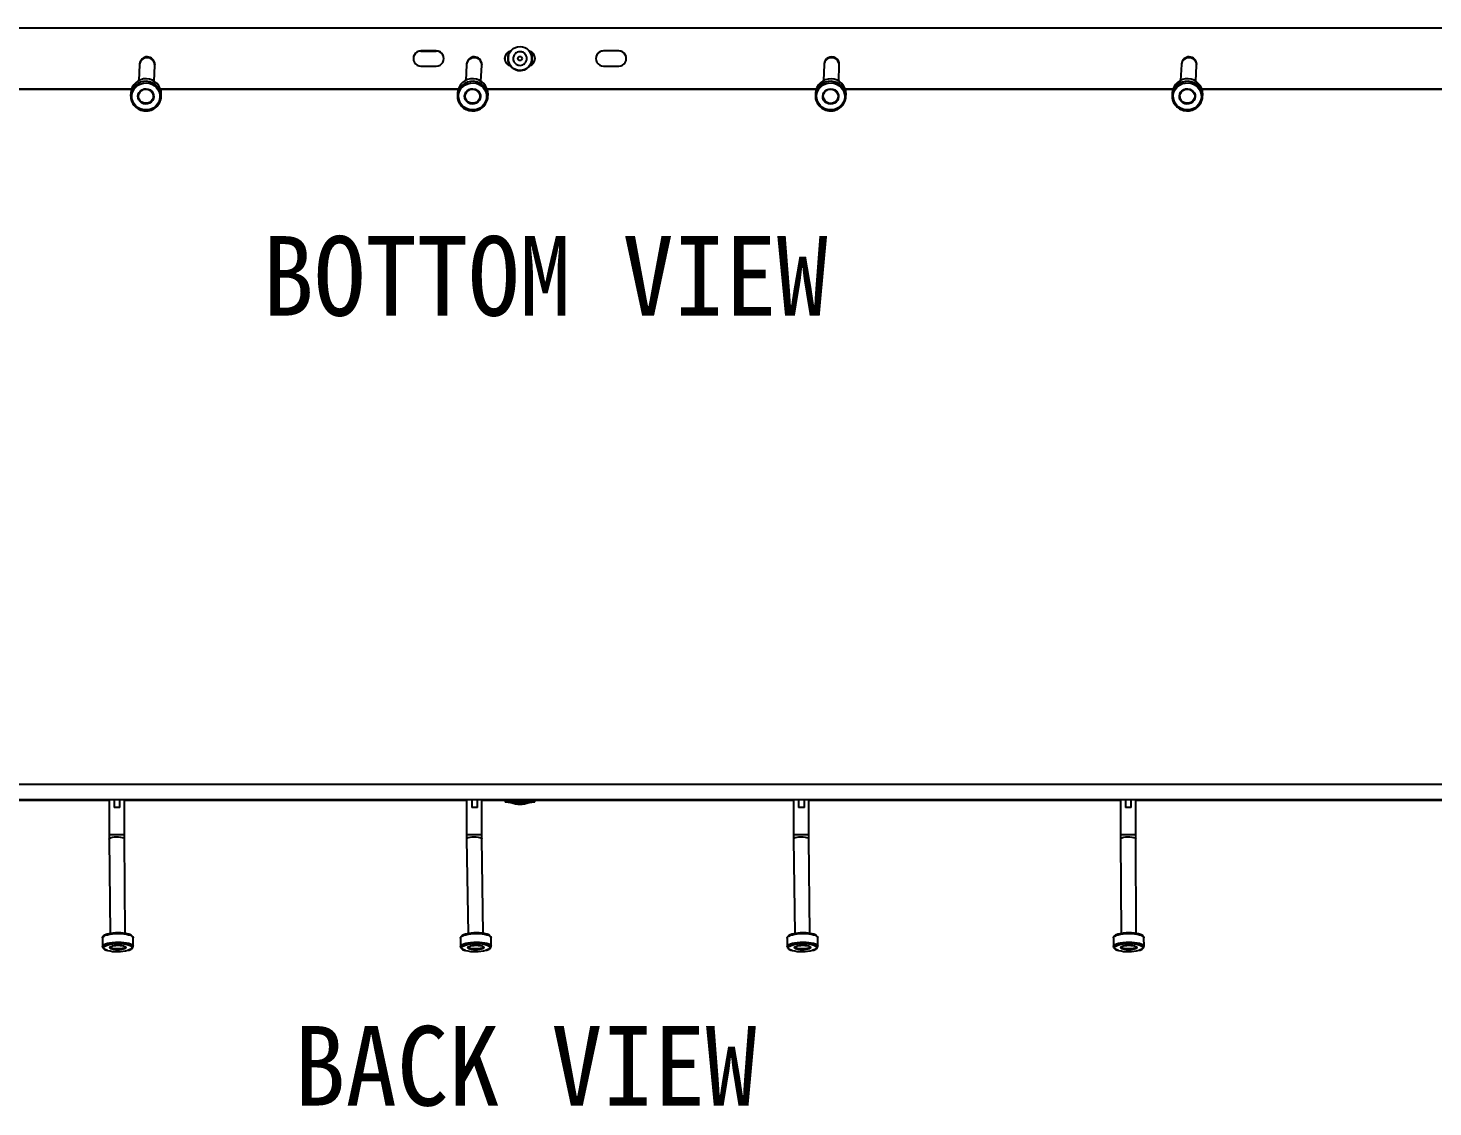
# Model space of a CAD drawing. Header units: millimetres. Extents: x 1364877 to 2662909, y 234189 to 1399913.
# Drawn here: x 2109622 to 2136116, y 772824 to 793162 of the extents above; entities that cross this region are included whole.
import ezdxf

# ---------------------------------------------------------------- set-up
doc = ezdxf.new("R2010")
doc.units = ezdxf.units.MM
doc.header["$LTSCALE"] = 5
doc.header["$MEASUREMENT"] = 0
doc.layers.add('A-CONC-LIN2', color=7, linetype='CONTINUOUS', lineweight=25)
doc.layers.add('A-XXXX-TXT2', color=3, linetype='CONTINUOUS', lineweight=25)
doc.styles.add('돋움', font='')
doc.styles.get('돋움').set_extended_font_data('DotumChe')

msp = doc.modelspace()

# ---------------------------------------------------------------- linework, layer by layer
at = {"layer": 'A-CONC-LIN2'}
for p, q in [((2161922.8, 793162.4), (2075869.8, 793162.4)), ((2117318.7, 792732.1), (2117031.8, 792732.1)), ((2117031.8, 792731), (2117031.8, 792732.1)), ((2117318.7, 792731), (2117031.8, 792731)), ((2117031.8, 792731), (2117031.8, 792729.8)), ((2117031.8, 792729.8), (2117318.7, 792729.8)), ((2117318.7, 792731), (2117318.7, 792732.1)), ((2117318.7, 792731), (2117318.7, 792729.8)), ((2119091, 792708.1), (2119090.9, 792708.4)), ((2120760.8, 792732.1), (2120474, 792732.1)), ((2120474, 792731), (2120474, 792732.1)), ((2120760.8, 792731), (2120474, 792731)), ((2120760.8, 792731), (2120760.8, 792732.1)), ((2111724.9, 792471.4), (2111712.5, 792173.2)), ((2111999.1, 792161.3), (2112011.5, 792459.5)), ((2112012.1, 792476.6), (2112011.9, 792469.5)), ((2112012.1, 792474), (2112012.1, 792476.7)), ((2117031.8, 792445.3), (2117318.7, 792445.3)), ((2117892, 792472.8), (2117876.7, 792174.8)), ((2118163.1, 792160.1), (2118178.4, 792458.1)), ((2118179.2, 792476.6), (2118178.9, 792467.9)), ((2118179.2, 792474), (2118179.2, 792476.7)), ((2118612.3, 792586.4), (2118612.3, 792586.2)), ((2118681.3, 792648.4), (2118681.2, 792648)), ((2120474, 792445.3), (2120760.8, 792445.3)), ((2124632.9, 792469.9), (2124623.5, 792171.7)), ((2124910.2, 792162.7), (2124919.6, 792461)), ((2124920, 792474), (2124920, 792476.7)), ((2131373.6, 792473.5), (2131356.9, 792175.5)), ((2131643.3, 792159.5), (2131660, 792457.4)), ((2131660.9, 792476.6), (2131660.5, 792467.1)), ((2131660.9, 792474), (2131660.9, 792476.7)), ((2105966, 792015), (2111572.1, 792015)), ((2105966.5, 792013.9), (2111571.7, 792013.9)), ((2111571.3, 792012.7), (2105966.9, 792012.7)), ((2111557.7, 791939.1), (2111555.8, 791892.4)), ((2111568.3, 792003.1), (2111564.2, 792012.7)), ((2112119, 792015), (2117733.7, 792015)), ((2112119.4, 792013.9), (2117733.3, 792013.9)), ((2117732.9, 792012.7), (2112119.8, 792012.7)), ((2112132, 791868.5), (2112134, 791915.2)), ((2117719.6, 791942.2), (2117717.2, 791895.5)), ((2118280.7, 792015), (2124485.7, 792015)), ((2118281.1, 792013.9), (2124485.3, 792013.9)), ((2124484.9, 792012.7), (2118281.5, 792012.7)), ((2118293.1, 791865.9), (2118295.5, 791912.6)), ((2124471.1, 791936), (2124469.7, 791889.3)), ((2124481.9, 792003.1), (2124477.8, 792012.7)), ((2125032.5, 792015), (2131212.7, 792015)), ((2125032.9, 792013.9), (2131212.3, 792013.9)), ((2131211.9, 792012.7), (2125033.3, 792012.7)), ((2125046.1, 791871.2), (2125047.6, 791917.9)), ((2131198.7, 791943.7), (2131196.1, 791897)), ((2131759.8, 792015), (2137959.6, 792015)), ((2131760.2, 792013.9), (2137959.2, 792013.9)), ((2137958.8, 792012.7), (2131760.6, 792012.7)), ((2131771.9, 791864.7), (2131774.5, 791911.4)), ((2160201.8, 778899.5), (2074148.8, 778899.5)), ((2160201.8, 778612.7), (2074148.8, 778612.7)), ((2104697.6, 778608), (2111151.6, 778608)), ((2111151.6, 778610.8), (2111151.6, 777955.2)), ((2111244.2, 778611.3), (2111244.2, 778467.9)), ((2111353.9, 778611.3), (2111244.2, 778611.3)), ((2111353.9, 778467.9), (2111353.9, 778611.3)), ((2111438.4, 777955.2), (2111438.4, 778610.8)), ((2111438.4, 778608), (2117892.4, 778608)), ((2115597.6, 778610.9), (2115310.8, 778610.9)), ((2115310.8, 778610.9), (2115310.8, 778609.7)), ((2115310.8, 778609.7), (2115597.6, 778609.7)), ((2115597.6, 778610.9), (2115597.6, 778609.7)), ((2117318.7, 778610.9), (2117031.8, 778610.9)), ((2117031.8, 778610.9), (2117031.8, 778609.7)), ((2117031.8, 778609.7), (2117318.7, 778609.7)), ((2117318.7, 778610.9), (2117318.7, 778609.7)), ((2117892.4, 778610.8), (2117892.4, 777955.2)), ((2117987.7, 778611.3), (2117987.7, 778467.9)), ((2118097.3, 778611.3), (2117987.7, 778611.3)), ((2118097.3, 778467.9), (2118097.3, 778611.3)), ((2118179.2, 777955.2), (2118179.2, 778610.8)), ((2118179.2, 778608), (2118612.3, 778608)), ((2118612.3, 778610.3), (2118612.3, 778578.8)), ((2118728.6, 778573), (2118728.6, 778563)), ((2119069.8, 778563), (2119069.8, 778573)), ((2119186, 778578.8), (2119186, 778610.3)), ((2119186, 778608), (2124059.5, 778608)), ((2124059.5, 778610.8), (2124059.5, 777955.2)), ((2124153.5, 778611.3), (2124153.5, 778467.9)), ((2124263.2, 778611.3), (2124153.5, 778611.3)), ((2124263.2, 778467.9), (2124263.2, 778611.3)), ((2124346.3, 777955.2), (2124346.3, 778610.8)), ((2124346.3, 778608), (2130226.6, 778608)), ((2130226.6, 778610.8), (2130226.6, 777955.2)), ((2130317.2, 778611.3), (2130317.2, 778467.9)), ((2130427, 778611.3), (2130317.2, 778611.3)), ((2130427, 778467.9), (2130427, 778611.3)), ((2130513.5, 777955.2), (2130513.5, 778610.8)), ((2130513.5, 778608), (2136393.8, 778608)), ((2135820.1, 778610.9), (2135533.2, 778610.9)), ((2135533.2, 778610.9), (2135533.2, 778609.7)), ((2135533.2, 778609.7), (2135820.1, 778609.7)), ((2135820.1, 778610.9), (2135820.1, 778609.7)), ((2111151.9, 777873.3), (2111168.1, 776091.2)), ((2111454.9, 776093.8), (2111438.8, 777875.9)), ((2117893, 777872.5), (2117919.4, 776090.4)), ((2118206.2, 776094.7), (2118179.8, 777876.7)), ((2124060, 777872.9), (2124081.3, 776090.8)), ((2124368.2, 776094.3), (2124346.8, 777876.3)), ((2130226.8, 777874), (2130235, 776091.8)), ((2130521.8, 776093.2), (2130513.7, 777875.3)), ((2111023.9, 776009.2), (2111025.4, 775847.5)), ((2111602.1, 775852.8), (2111600.6, 776014.4)), ((2117775.7, 776007.5), (2117775.7, 776009.1)), ((2117775.7, 776007.5), (2117778.1, 775845.9)), ((2118354.8, 775854.4), (2118352.4, 776016)), ((2123937.4, 776008.3), (2123939.3, 775846.7)), ((2124516, 775853.6), (2124514.1, 776015.2)), ((2130090.4, 776010.5), (2130091.1, 775848.8)), ((2130667.1, 776014.5), (2130667.1, 776013.1)), ((2130667.9, 775851.5), (2130667.1, 776013.1))]:
    msp.add_line(p, q, dxfattribs=at)
for points in [[(2118612.3, 792586.2), (2118613.7, 792557.8), (2118614.7, 792549)], [(2111833.3, 791619.3), (2111781.7, 791626.3), (2111732.6, 791642.8), (2111687.7, 791668.2), (2111648.8, 791701.6), (2111617.4, 791741.5), (2111594.7, 791786.6), (2111581.5, 791835), (2111578.5, 791884.9), (2111585.6, 791934.4), (2111602.6, 791981.6), (2111628.9, 792024.6), (2111663.5, 792061.9), (2111705, 792092), (2111751.8, 792113.6), (2111802.1, 792126.1), (2111854.1, 792128.9), (2111905.6, 792121.9), (2111954.8, 792105.3), (2111999.7, 792079.9), (2112038.5, 792046.6), (2112070, 792006.6), (2112092.7, 791961.6), (2112105.8, 791913.1), (2112108.9, 791863.2), (2112101.7, 791813.7), (2112084.7, 791766.5), (2112058.4, 791723.5), (2112023.8, 791686.2), (2111982.4, 791656.2), (2111935.5, 791634.5), (2111885.2, 791622), (2111833.3, 791619.3)], [(2111837.8, 791730.2), (2111799.3, 791736.7), (2111763.7, 791752.6), (2111733.7, 791776.7), (2111711.1, 791807.5), (2111697.6, 791842.8), (2111694, 791880.2), (2111700.6, 791917.2), (2111717, 791951.3), (2111742, 791980.1), (2111773.9, 792001.7), (2111810.6, 792014.6), (2111849.5, 792017.9), (2111888.1, 792011.4), (2111923.6, 791995.6), (2111953.7, 791971.4), (2111976.2, 791940.7), (2111989.8, 791905.4), (2111993.4, 791867.9), (2111986.7, 791830.9), (2111970.4, 791796.9), (2111945.4, 791768), (2111913.4, 791746.4), (2111876.7, 791733.6), (2111837.8, 791730.2)], [(2111838.4, 791744.4), (2111801, 791750.8), (2111766.9, 791766.8), (2111738.4, 791790.9), (2111717.8, 791821.6), (2111706.5, 791856.4), (2111705.4, 791892.8), (2111714.6, 791928.2), (2111733.3, 791959.8), (2111760.3, 791985.3), (2111793.4, 792002.9), (2111830.3, 792011.2), (2111868.2, 792009.7), (2111904.3, 791998.4), (2111935.9, 791978.1), (2111960.6, 791950.5), (2111976.8, 791917.4), (2111983, 791881.5), (2111978.9, 791845.3), (2111964.8, 791811.5), (2111941.8, 791782.6), (2111911.5, 791760.9), (2111876.1, 791747.8), (2111838.4, 791744.4)], [(2117991.9, 791619.7), (2117940.5, 791627.2), (2117891.5, 791644.2), (2117846.8, 791670), (2117808.3, 791703.7), (2117777.3, 791744), (2117755, 791789.3), (2117742.3, 791837.8), (2117739.7, 791887.8), (2117747.4, 791937.2), (2117764.9, 791984.2), (2117791.6, 792027), (2117826.5, 792063.9), (2117868.3, 792093.6), (2117915.3, 792114.8), (2117965.8, 792126.8), (2118017.7, 792129), (2118069.2, 792121.5), (2118118.2, 792104.5), (2118162.8, 792078.6), (2118201.4, 792044.9), (2118232.4, 792004.7), (2118254.7, 791959.4), (2118267.3, 791910.9), (2118269.9, 791860.9), (2118262.3, 791811.5), (2118244.8, 791764.5), (2118218.1, 791721.7), (2118183.1, 791684.8), (2118141.4, 791655.1), (2118094.4, 791633.9), (2118043.9, 791621.9), (2117991.9, 791619.7)], [(2117997.5, 791730.6), (2117959.1, 791737.4), (2117923.7, 791753.6), (2117893.9, 791778), (2117871.6, 791809), (2117858.4, 791844.5), (2117855.2, 791881.9), (2117862.2, 791918.9), (2117878.9, 791952.8), (2117904.2, 791981.4), (2117936.3, 792002.6), (2117973.1, 792015.2), (2118012.1, 792018.1), (2118050.6, 792011.2), (2118085.9, 791995.1), (2118115.8, 791970.6), (2118138, 791939.7), (2118151.2, 791904.2), (2118154.5, 791866.8), (2118147.5, 791829.8), (2118130.8, 791795.9), (2118105.5, 791767.3), (2118073.3, 791746), (2118036.5, 791733.5), (2117997.5, 791730.6)], [(2117998.3, 791744.7), (2117961, 791751.5), (2117927, 791767.8), (2117898.8, 791792.3), (2117878.4, 791823.1), (2117867.5, 791858), (2117866.8, 791894.4), (2117876.3, 791929.7), (2117895.3, 791961.1), (2117922.5, 791986.4), (2117955.8, 792003.7), (2117992.8, 792011.6), (2118030.7, 792009.7), (2118066.6, 791998), (2118098, 791977.5), (2118122.5, 791949.6), (2118138.3, 791916.4), (2118144.2, 791880.4), (2118139.8, 791844.2), (2118125.4, 791810.6), (2118102, 791782), (2118071.5, 791760.5), (2118036, 791747.7), (2117998.3, 791744.7)], [(2124749.8, 791619), (2124698.2, 791625.5), (2124648.9, 791641.5), (2124603.7, 791666.5), (2124564.5, 791699.4), (2124532.7, 791739.1), (2124509.6, 791783.9), (2124495.9, 791832.2), (2124492.4, 791882.1), (2124499, 791931.6), (2124515.6, 791979), (2124541.5, 792022.3), (2124575.7, 792059.9), (2124616.8, 792090.3), (2124663.4, 792112.5), (2124713.7, 792125.4), (2124765.6, 792128.7), (2124817.2, 792122.2), (2124866.5, 792106.2), (2124911.6, 792081.2), (2124950.8, 792048.3), (2124982.6, 792008.6), (2125005.8, 791963.8), (2125019.4, 791915.5), (2125023, 791865.6), (2125016.3, 791816.1), (2124999.8, 791768.7), (2124973.9, 791725.4), (2124939.7, 791687.8), (2124898.5, 791657.4), (2124851.9, 791635.2), (2124801.7, 791622.3), (2124749.8, 791619)], [(2124753.2, 791730), (2124714.6, 791736.1), (2124679, 791751.6), (2124648.6, 791775.4), (2124625.8, 791805.9), (2124611.9, 791841.1), (2124607.9, 791878.5), (2124614.2, 791915.6), (2124630.2, 791949.8), (2124654.9, 791978.9), (2124686.7, 792000.8), (2124723.2, 792014), (2124762.1, 792017.7), (2124800.7, 792011.6), (2124836.4, 791996.1), (2124866.7, 791972.3), (2124889.6, 791941.8), (2124903.5, 791906.6), (2124907.4, 791869.2), (2124901.2, 791832.1), (2124885.1, 791797.9), (2124860.4, 791768.8), (2124828.7, 791746.9), (2124792.1, 791733.7), (2124753.2, 791730)], [(2124753.7, 791744.1), (2124716.3, 791750.2), (2124682, 791765.8), (2124653.3, 791789.7), (2124632.3, 791820.1), (2124620.7, 791854.8), (2124619.2, 791891.2), (2124628.1, 791926.7), (2124646.5, 791958.4), (2124673.2, 791984.3), (2124706.1, 792002.2), (2124742.9, 792010.9), (2124780.9, 792009.7), (2124817, 791998.7), (2124848.8, 791978.8), (2124873.9, 791951.4), (2124890.3, 791918.5), (2124896.9, 791882.6), (2124893.2, 791846.4), (2124879.5, 791812.5), (2124856.7, 791783.4), (2124826.6, 791761.3), (2124791.4, 791747.9), (2124753.7, 791744.1)], [(2131469.6, 791619.9), (2131418.2, 791627.6), (2131369.3, 791644.9), (2131324.7, 791670.9), (2131286.3, 791704.8), (2131255.5, 791745.2), (2131233.4, 791790.6), (2131221, 791839.2), (2131218.6, 791889.1), (2131226.5, 791938.5), (2131244.2, 791985.5), (2131271.1, 792028.1), (2131306.2, 792064.9), (2131348.1, 792094.3), (2131395.2, 792115.3), (2131445.7, 792127.1), (2131497.7, 792129.1), (2131549.1, 792121.4), (2131598.1, 792104.1), (2131642.6, 792078.1), (2131681, 792044.2), (2131711.8, 792003.8), (2131733.9, 791958.4), (2131746.3, 791909.8), (2131748.7, 791859.8), (2131740.8, 791810.4), (2131723.1, 791763.5), (2131696.2, 791720.8), (2131661.1, 791684.1), (2131619.2, 791654.6), (2131572.1, 791633.6), (2131521.6, 791621.9), (2131469.6, 791619.9)], [(2131475.7, 791730.8), (2131437.3, 791737.8), (2131402, 791754.2), (2131372.3, 791778.7), (2131350.1, 791809.8), (2131337.1, 791845.3), (2131334.1, 791882.8), (2131341.2, 791919.7), (2131358.1, 791953.5), (2131383.5, 791982), (2131415.7, 792003.1), (2131452.6, 792015.5), (2131491.6, 792018.2), (2131530, 792011.2), (2131565.3, 791994.8), (2131595, 791970.3), (2131617.2, 791939.2), (2131630.2, 791903.7), (2131633.2, 791866.2), (2131626.1, 791829.3), (2131609.2, 791795.5), (2131583.8, 791767), (2131551.6, 791745.9), (2131514.7, 791733.5), (2131475.7, 791730.8)], [(2131476.5, 791744.9), (2131439.3, 791751.9), (2131405.3, 791768.3), (2131377.2, 791792.9), (2131357, 791823.8), (2131346.3, 791858.8), (2131345.7, 791895.2), (2131355.3, 791930.4), (2131374.5, 791961.8), (2131401.9, 791986.9), (2131435.3, 792004), (2131472.3, 792011.8), (2131510.1, 792009.7), (2131546, 791997.9), (2131577.3, 791977.2), (2131601.7, 791949.2), (2131617.3, 791915.9), (2131623.1, 791879.9), (2131618.5, 791843.7), (2131603.9, 791810.2), (2131580.4, 791781.7), (2131549.8, 791760.3), (2131514.3, 791747.7), (2131476.5, 791744.9)], [(2115310.8, 778610.9), (2115270.4, 778610.9), (2115233.2, 778610.8), (2115202.4, 778610.7), (2115180.3, 778610.6), (2115168.8, 778610.4), (2115168.8, 778610.2), (2115180.3, 778610.1), (2115202.4, 778609.9), (2115233.2, 778609.8), (2115270.4, 778609.8), (2115310.8, 778609.7)], [(2115597.6, 778609.7), (2115638, 778609.8), (2115675.2, 778609.8), (2115706, 778609.9), (2115728.1, 778610.1), (2115739.6, 778610.2), (2115739.6, 778610.4), (2115728.1, 778610.6), (2115706, 778610.7), (2115675.2, 778610.8), (2115638, 778610.9), (2115597.6, 778610.9)], [(2117031.8, 778610.9), (2116991.4, 778610.9), (2116954.3, 778610.8), (2116923.5, 778610.7), (2116901.4, 778610.6), (2116889.9, 778610.4), (2116889.9, 778610.2), (2116901.4, 778610.1), (2116923.5, 778609.9), (2116954.3, 778609.8), (2116991.4, 778609.8), (2117031.8, 778609.7)], [(2117318.7, 778609.7), (2117359.1, 778609.8), (2117396.2, 778609.8), (2117427.1, 778609.9), (2117449.1, 778610.1), (2117460.6, 778610.2), (2117460.6, 778610.4), (2117449.1, 778610.6), (2117427.1, 778610.7), (2117396.2, 778610.8), (2117359.1, 778610.9), (2117318.7, 778610.9)], [(2118615.1, 778610.5), (2118610.9, 778610.4), (2118610.9, 778610.2), (2118612.3, 778610.2)], [(2135533.2, 778610.9), (2135492.8, 778610.9), (2135455.7, 778610.8), (2135424.8, 778610.7), (2135402.8, 778610.6), (2135391.3, 778610.4), (2135391.3, 778610.2), (2135402.8, 778610.1), (2135424.8, 778609.9), (2135455.7, 778609.8), (2135492.8, 778609.8), (2135533.2, 778609.7)], [(2135820.1, 778609.7), (2135860.5, 778609.8), (2135897.6, 778609.8), (2135928.5, 778609.9), (2135950.5, 778610.1), (2135962, 778610.2), (2135962, 778610.4), (2135950.5, 778610.6), (2135928.5, 778610.7), (2135897.6, 778610.8), (2135860.5, 778610.9), (2135820.1, 778610.9)], [(2111151.9, 777873.3), (2111153.9, 777880.2), (2111165.5, 777890.9), (2111186.8, 777900.4), (2111216.1, 777908), (2111251.3, 777913.1), (2111289.8, 777915.4), (2111328.7, 777914.6), (2111365.1, 777910.9), (2111396.3, 777904.5), (2111420, 777895.8), (2111434.5, 777885.6), (2111438.8, 777875.9)], [(2117893, 777872.5), (2117895.4, 777880.2), (2117907.8, 777890.9), (2117929.7, 777900.4), (2117959.5, 777908), (2117995, 777913.2), (2118033.6, 777915.4), (2118072.3, 777914.6), (2118108.5, 777910.9), (2118139.2, 777904.5), (2118162.4, 777895.8), (2118176.2, 777885.6), (2118179.8, 777876.7)], [(2124060, 777872.9), (2124062.2, 777880.2), (2124074.2, 777890.9), (2124095.8, 777900.4), (2124125.4, 777908), (2124160.7, 777913.1), (2124199.2, 777915.4), (2124238.1, 777914.6), (2124274.3, 777910.9), (2124305.3, 777904.5), (2124328.8, 777895.8), (2124342.9, 777885.6), (2124346.8, 777876.3)], [(2130226.8, 777874), (2130228.5, 777880.2), (2130239.6, 777890.9), (2130260.4, 777900.4), (2130289.3, 777908), (2130324.2, 777913.1), (2130362.6, 777915.4), (2130401.5, 777914.6), (2130438.1, 777910.9), (2130469.7, 777904.5), (2130493.9, 777895.8), (2130508.9, 777885.6), (2130513.6, 777874.6), (2130513.6, 777874.6)], [(2111023.9, 776009.2), (2111024.8, 776015.7), (2111034.2, 776031.2), (2111053.6, 776046), (2111082.4, 776059.5), (2111119.5, 776071.3), (2111163.6, 776081), (2111213.1, 776088.1), (2111266.1, 776092.5), (2111320.8, 776094)], [(2111320.8, 776094), (2111375.2, 776092.5), (2111427.3, 776088.1), (2111475.3, 776080.9), (2111517.3, 776071.2), (2111552, 776059.4), (2111578, 776045.9), (2111594.4, 776031.1), (2111600.6, 776015.6), (2111600.6, 776014.4)], [(2117775.7, 776009.1), (2117777, 776015.7), (2117787.5, 776031.2), (2117807.9, 776046), (2117837.6, 776059.5), (2117875.4, 776071.3), (2117920.1, 776081), (2117970, 776088.1), (2118023.3, 776092.5), (2118078, 776094)], [(2118078, 776094), (2118132.3, 776092.5), (2118184.1, 776088.1), (2118231.5, 776080.9), (2118272.9, 776071.2), (2118306.8, 776059.4), (2118331.8, 776045.9), (2118347.2, 776031.1), (2118352.4, 776016)], [(2123937.4, 776008.3), (2123938.5, 776015.7), (2123948.4, 776031.2), (2123968.3, 776046), (2123997.6, 776059.5), (2124035.1, 776071.3), (2124079.5, 776081), (2124129.1, 776088.1), (2124182.3, 776092.5), (2124237, 776094)], [(2124237, 776094), (2124291.4, 776092.5), (2124343.3, 776088.1), (2124391, 776080.9), (2124432.7, 776071.2), (2124467, 776059.4), (2124492.5, 776045.9), (2124508.4, 776031.1), (2124514.1, 776015.6), (2124514.1, 776015.2)], [(2130090.4, 776010.5), (2130091, 776015.7), (2130099.6, 776031.2), (2130118.3, 776045.9), (2130146.4, 776059.5), (2130182.9, 776071.3), (2130226.5, 776080.9), (2130275.6, 776088.1), (2130328.4, 776092.5), (2130383.1, 776094)], [(2130383.1, 776094), (2130437.6, 776092.5), (2130489.9, 776088.1), (2130538.3, 776080.9), (2130580.8, 776071.3), (2130616.1, 776059.4), (2130642.8, 776045.9), (2130660, 776031.1), (2130667, 776015.7), (2130667.1, 776014.5)], [(2111025.4, 775848.7), (2111026.2, 775854.1), (2111035.6, 775869.6), (2111055.1, 775884.3), (2111083.9, 775897.9), (2111121, 775909.7), (2111165.1, 775919.3), (2111214.5, 775926.5), (2111267.6, 775930.9), (2111322.3, 775932.4)], [(2111119.9, 775774.9), (2111089, 775786.1), (2111065.8, 775799.2), (2111052.2, 775813.4), (2111048.6, 775828.2), (2111055.3, 775842.9), (2111071.8, 775857.1), (2111097.7, 775870.2), (2111131.9, 775881.7), (2111173.1, 775891.1), (2111219.7, 775898.1), (2111269.9, 775902.4), (2111321.8, 775903.8)], [(2111318.4, 775870.9), (2111357, 775869.4), (2111392.6, 775865.1), (2111422.9, 775858.3), (2111445.8, 775849.5), (2111459.7, 775839.2), (2111463.7, 775828.1), (2111457.4, 775817.1), (2111441.4, 775806.8), (2111416.7, 775797.9), (2111384.9, 775791.2), (2111348.4, 775786.9), (2111309.5, 775785.4), (2111270.9, 775786.9), (2111235.2, 775791.2), (2111204.9, 775798), (2111182, 775806.8), (2111168.1, 775817.1), (2111164.2, 775828.2), (2111170.4, 775839.2), (2111186.4, 775849.5), (2111211.2, 775858.4), (2111242.9, 775865.2), (2111279.5, 775869.4), (2111318.4, 775870.9)], [(2111452.6, 775846), (2111452.4, 775839.1), (2111443.5, 775828.5), (2111425.1, 775818.9), (2111398.4, 775811), (2111365.4, 775805.4), (2111328.6, 775802.5), (2111290.7, 775802.5), (2111254.5, 775805.4), (2111222.7, 775811.1), (2111197.7, 775819), (2111181.3, 775828.6), (2111174.7, 775839.2), (2111174.6, 775841.9)], [(2111321.8, 775903.8), (2111373.4, 775902.4), (2111422.7, 775898.1), (2111467.9, 775891), (2111507.1, 775881.6), (2111538.9, 775870.2), (2111562, 775857.1), (2111575.6, 775842.9), (2111579.2, 775828.1), (2111572.6, 775813.4), (2111556, 775799.2), (2111530.1, 775786.1), (2111505.6, 775777.4)], [(2111322.3, 775932.4), (2111376.7, 775930.9), (2111428.8, 775926.5), (2111476.7, 775919.3), (2111518.8, 775909.6), (2111553.5, 775897.8), (2111579.4, 775884.3), (2111595.8, 775869.5), (2111602, 775854), (2111602.1, 775853.1)], [(2117778.1, 775847.2), (2117779.4, 775854.1), (2117789.9, 775869.6), (2117810.3, 775884.3), (2117840, 775897.9), (2117877.8, 775909.7), (2117922.5, 775919.3), (2117972.4, 775926.5), (2118025.7, 775930.9), (2118080.4, 775932.4)], [(2117870.1, 775774.7), (2117839.2, 775786.2), (2117816.9, 775799.2), (2117804.3, 775813.4), (2117801.7, 775828.2), (2117809.3, 775843), (2117826.8, 775857.2), (2117853.5, 775870.2), (2117888.4, 775881.7), (2117930.2, 775891.1), (2117977.2, 775898.1), (2118027.7, 775902.4), (2118079.7, 775903.8)], [(2118074, 775870.9), (2118112.5, 775869.4), (2118147.9, 775865.1), (2118177.7, 775858.3), (2118200, 775849.5), (2118213.2, 775839.2), (2118216.4, 775828.1), (2118209.4, 775817.1), (2118192.7, 775806.8), (2118167.4, 775797.9), (2118135.3, 775791.1), (2118098.5, 775786.9), (2118059.5, 775785.4), (2118021, 775786.9), (2117985.7, 775791.2), (2117955.8, 775798), (2117933.5, 775806.8), (2117920.4, 775817.1), (2117917.1, 775828.2), (2117924.1, 775839.2), (2117940.8, 775849.5), (2117966.1, 775858.4), (2117998.3, 775865.2), (2118035.1, 775869.4), (2118074, 775870.9)], [(2118205.4, 775846.6), (2118204.8, 775839.1), (2118195.3, 775828.5), (2118176.3, 775818.9), (2118149.1, 775811), (2118115.8, 775805.4), (2118078.8, 775802.5), (2118040.9, 775802.5), (2118005, 775805.5), (2117973.6, 775811.1), (2117949.1, 775819), (2117933.3, 775828.6), (2117927.4, 775839.2), (2117927.4, 775841.2)], [(2118079.7, 775903.8), (2118131.1, 775902.4), (2118180.1, 775898), (2118224.8, 775891), (2118263.3, 775881.6), (2118294.3, 775870.1), (2118316.6, 775857.1), (2118329.3, 775842.9), (2118331.8, 775828.1), (2118324.2, 775813.3), (2118306.7, 775799.1), (2118280, 775786.1), (2118255.8, 775777.7)], [(2118080.4, 775932.4), (2118134.7, 775930.9), (2118186.5, 775926.4), (2118233.9, 775919.3), (2118275.3, 775909.6), (2118309.2, 775897.8), (2118334.2, 775884.2), (2118349.6, 775869.5), (2118354.8, 775855)], [(2123939.3, 775847.9), (2123940.4, 775854.1), (2123950.3, 775869.6), (2123970.3, 775884.3), (2123999.5, 775897.9), (2124037, 775909.7), (2124081.4, 775919.3), (2124131.1, 775926.5), (2124184.2, 775930.9), (2124239, 775932.4)], [(2124032.6, 775774.8), (2124001.6, 775786.1), (2123978.9, 775799.2), (2123965.8, 775813.4), (2123962.7, 775828.2), (2123969.9, 775843), (2123986.9, 775857.1), (2124013.2, 775870.2), (2124047.8, 775881.7), (2124089.2, 775891.1), (2124136.1, 775898.1), (2124186.4, 775902.4), (2124238.3, 775903.8)], [(2124233.8, 775870.9), (2124272.3, 775869.4), (2124307.9, 775865.1), (2124337.9, 775858.3), (2124360.5, 775849.5), (2124374, 775839.2), (2124377.6, 775828.1), (2124371, 775817.1), (2124354.6, 775806.8), (2124329.6, 775797.9), (2124297.7, 775791.1), (2124261, 775786.9), (2124222, 775785.4), (2124183.5, 775786.9), (2124148, 775791.2), (2124117.9, 775798), (2124095.3, 775806.8), (2124081.8, 775817.1), (2124078.2, 775828.2), (2124084.9, 775839.2), (2124101.2, 775849.5), (2124126.2, 775858.4), (2124158.2, 775865.2), (2124194.9, 775869.4), (2124233.8, 775870.9)], [(2124366.6, 775846.3), (2124366.2, 775839.1), (2124357, 775828.5), (2124338.3, 775818.9), (2124311.3, 775811), (2124278.2, 775805.4), (2124241.3, 775802.5), (2124203.4, 775802.5), (2124167.3, 775805.4), (2124135.7, 775811.1), (2124111, 775819), (2124094.8, 775828.6), (2124088.6, 775839.2), (2124088.6, 775841.5)], [(2124238.3, 775903.8), (2124289.9, 775902.4), (2124339, 775898), (2124383.9, 775891), (2124422.8, 775881.6), (2124454.2, 775870.2), (2124476.9, 775857.1), (2124490.1, 775842.9), (2124493.1, 775828.1), (2124486, 775813.3), (2124468.9, 775799.1), (2124442.6, 775786.1), (2124418.3, 775777.5)], [(2124239, 775932.4), (2124293.3, 775930.9), (2124345.2, 775926.5), (2124392.9, 775919.3), (2124434.7, 775909.6), (2124468.9, 775897.8), (2124494.4, 775884.3), (2124510.3, 775869.5), (2124516, 775854), (2124516, 775853.9)], [(2130091.1, 775849.8), (2130091.7, 775854.1), (2130100.3, 775869.5), (2130119, 775884.3), (2130147.1, 775897.9), (2130183.6, 775909.7), (2130227.2, 775919.3), (2130276.3, 775926.5), (2130329.2, 775930.9), (2130383.8, 775932.4)], [(2130187.8, 775775), (2130156.7, 775786.1), (2130132.9, 775799.2), (2130118.5, 775813.4), (2130114.2, 775828.2), (2130120.1, 775842.9), (2130135.9, 775857.1), (2130161.1, 775870.2), (2130194.7, 775881.7), (2130235.5, 775891.1), (2130281.7, 775898.1), (2130331.7, 775902.4), (2130383.6, 775903.8)], [(2130381.8, 775870.9), (2130420.5, 775869.4), (2130456.4, 775865.1), (2130487.1, 775858.3), (2130510.4, 775849.5), (2130524.9, 775839.2), (2130529.4, 775828.1), (2130523.7, 775817.1), (2130508.2, 775806.8), (2130483.9, 775797.9), (2130452.6, 775791.2), (2130416.2, 775786.9), (2130377.4, 775785.4), (2130338.7, 775786.9), (2130302.8, 775791.2), (2130272.1, 775797.9), (2130248.7, 775806.8), (2130234.3, 775817.1), (2130229.8, 775828.2), (2130235.5, 775839.2), (2130251, 775849.5), (2130275.3, 775858.4), (2130306.6, 775865.2), (2130343, 775869.4), (2130381.8, 775870.9)], [(2130518.3, 775845.5), (2130518.3, 775839.1), (2130510, 775828.6), (2130492.1, 775818.9), (2130465.8, 775811.1), (2130433.1, 775805.4), (2130396.4, 775802.5), (2130358.5, 775802.5), (2130322.2, 775805.4), (2130290.1, 775811.1), (2130264.6, 775819), (2130247.6, 775828.6), (2130240.5, 775839.2), (2130240.3, 775842.4)], [(2130383.6, 775903.8), (2130435.3, 775902.4), (2130484.8, 775898.1), (2130530.3, 775891.1), (2130570.1, 775881.6), (2130602.5, 775870.2), (2130626.3, 775857.1), (2130640.7, 775842.9), (2130645, 775828.1), (2130639.1, 775813.4), (2130623.3, 775799.2), (2130598, 775786.1), (2130573.3, 775777.2)], [(2130383.8, 775932.4), (2130438.3, 775930.9), (2130490.7, 775926.5), (2130539, 775919.3), (2130581.6, 775909.6), (2130616.9, 775897.8), (2130643.6, 775884.3), (2130660.7, 775869.5), (2130667.7, 775854), (2130667.8, 775851.8)]]:
    msp.add_lwpolyline(points, dxfattribs=at)
for centre, radius in [((2118899.2, 792589), 225.8), ((2118899.2, 792589.3), 38.4)]:
    msp.add_circle(centre, radius, dxfattribs=at)
for centre, radius, start, end in [((2117031.8, 792588.7), 143.4, 89.9995, 270.00062), ((2117031.8, 792587.5), 143.4, 90.00031, 179.99851), ((2117031.8, 792586.4), 143.4, 89.99835, 180.00071), ((2117318.7, 792588.7), 143.4, 269.99915, 90.00098), ((2117318.7, 792587.5), 143.4, 0.00082, 89.99953), ((2117318.7, 792586.4), 143.4, 0.00055, 89.9998), ((2118752.9, 792588.7), 143.4, 102.54477, 257.46667), ((2118752.9, 792587.5), 143.4, 103.01125, 179.99277), ((2118752.9, 792586.4), 143.4, 103.46402, 179.99383), ((2118899.2, 792588.6), 226, 291.24873, 31.91107), ((2119039.8, 792588.7), 143.4, 285.49752, 74.54739), ((2119039.7, 792587.5), 143.4, 0.00073, 74.06938), ((2119039.8, 792586.4), 143.4, 10.21235, 73.59841), ((2120474, 792588.7), 143.4, 89.9995, 270.00062), ((2120474, 792587.5), 143.4, 89.99908, 179.99998), ((2120760.8, 792588.7), 143.4, 269.99981, 90.00031), ((2120760.8, 792587.5), 143.4, 359.9996, 90.00075), ((2111868, 792460.9), 143.5, 359.42716, 175.85757), ((2111868.7, 792476.7), 143.4, 359.97198, 177.65919), ((2118035, 792461), 143.5, 358.85829, 175.29677), ((2118035.8, 792476.7), 143.4, 359.97278, 177.09905), ((2118898.9, 792586.4), 286.6, 172.03645, 187.50925), ((2118899.2, 792588.6), 226, 164.75862, 291.25138), ((2124776.1, 792460.9), 143.5, 0.00332, 176.42559), ((2124776.6, 792476.7), 143.4, 357.81358, 178.22588), ((2131516.5, 792461), 143.5, 358.59211, 175.03494), ((2131517.4, 792476.7), 143.4, 359.9738, 176.83671), ((2111845.5, 791918.3), 288.5, 359.38539, 175.86463), ((2118007.1, 791918.5), 288.5, 358.8175, 175.29722), ((2124759.1, 791918.1), 288.5, 359.9619, 176.44128), ((2131486.1, 791918.7), 288.5, 358.55082, 175.03108), ((2111843.6, 791871.6), 288.5, 359.38535, 175.86534), ((2118004.7, 791871.8), 288.5, 358.8175, 175.29722), ((2124757.6, 791871.3), 288.5, 359.96183, 176.44139), ((2131483.5, 791872), 288.5, 358.55133, 175.0306), ((2111837.8, 791885.7), 282.1, 178.63661, 268.93965), ((2111850, 791885.7), 282.6, 266.48084, 356.514), ((2117999.1, 791886), 282.1, 178.06934, 268.37823), ((2118011.2, 791885.9), 282.6, 265.92089, 355.94674), ((2124751.7, 791885.4), 282.1, 179.21293, 269.50747), ((2124763.9, 791885.5), 282.6, 267.04907, 357.08995), ((2131478, 791886.2), 282.1, 177.80189, 268.11701), ((2131490.1, 791886), 282.6, 265.6596, 355.67889), ((2111225.2, 773988), 4623.4, 89.76486, 90.91317), ((2111294.5, 746659.7), 31808.2, 89.89299, 90.09064), ((2111376.8, 775529.4), 3082, 88.85429, 90.4245), ((2117967.8, 773822.1), 4789.2, 89.7626, 90.90288), ((2118035.7, 745148.5), 33319.5, 89.89406, 90.08259), ((2118120.5, 775857.7), 2753.8, 88.77728, 90.48133), ((2118799, 765277.2), 13334.5, 89.74001, 90.80224), ((2118798.7, 765314.9), 13265.2, 89.73723, 90.80501), ((2118800.7, 765598.3), 12976.1, 89.73667, 90.8064), ((2118714.3, 783518.5), 4946.4, 268.88563, 270.16588), ((2118886.1, 763827.8), 14746, 89.70916, 90.61221), ((2118886.1, 763987.1), 14576.8, 89.70548, 90.61898), ((2118899.2, 778979.7), 450.3, 247.74098, 292.25902), ((2118946, 757153.7), 21458, 89.35925, 90.23101), ((2118952, 758773.8), 19806.4, 89.32291, 90.26737), ((2118945.4, 757711.5), 20862.8, 89.35485, 90.23355), ((2118981.2, 772881.4), 5692.3, 89.10834, 90.2031), ((2118981.6, 773001.2), 5562.5, 89.09163, 90.21186), ((2119091.8, 782594.9), 4022.8, 269.69283, 271.26017), ((2124133.7, 773973.4), 4638, 89.75564, 90.91682), ((2124201.5, 744173.8), 34294.2, 89.89687, 90.08013), ((2124285.4, 775594.5), 3016.9, 88.84159, 90.42109), ((2130298.4, 774185.3), 4426.1, 89.75629, 90.92919), ((2130370.2, 744551.9), 33916, 89.904, 90.08943), ((2130450.8, 775502.2), 3109.2, 88.84464, 90.4383), ((2111295, 764145.5), 13810.5, 89.40505, 90.5951), ((2118035.8, 764210.8), 13745.2, 89.40222, 90.59793), ((2124202.9, 764096.3), 13859.7, 89.40717, 90.59301), ((2130369.6, 765866.8), 12089.3, 89.3184, 90.67782), ((2111308, 776501.6), 750.6, 255.48789, 285.25996), ((2118057.4, 776501), 750.1, 255.53742, 285.33789), ((2124220.3, 776501.3), 750.3, 255.51151, 285.30035), ((2130376.4, 776501.8), 750.9, 255.44891, 285.1976)]:
    msp.add_arc(centre, radius, start, end, dxfattribs=at)
for points, knots in [([(2119007, 792518.4), (2118995.9, 792505.1), (2118974.1, 792479.1), (2118926.2, 792460), (2118884.2, 792459.2), (2118851.6, 792468.3), (2118824.9, 792482), (2118801.5, 792502.7), (2118782.6, 792530.8), (2118772, 792560.5), (2118769.2, 792591.1), (2118773.4, 792624.7), (2118789.7, 792663), (2118824, 792697.8), (2118869, 792717.5), (2118909.8, 792719.4), (2118942, 792711.7), (2118966.5, 792700.2), (2118988.5, 792683.5), (2119011.6, 792656.4), (2119028.5, 792616.2), (2119029.9, 792564), (2119014.6, 792533.6), (2119007, 792518.4)], [0, 0, 0, 0, 0.0634438, 0.1247779, 0.1846513, 0.2165916, 0.2497839, 0.2955799, 0.3311058, 0.3749919, 0.4112198, 0.4442039, 0.5002203, 0.5627361, 0.6212256, 0.6791944, 0.7107638, 0.7439739, 0.7788221, 0.8129306, 0.8753041, 0.937402, 1, 1, 1, 1]), ([(2111725.4, 792483.5), (2111725.4, 792483.5), (2111725.4, 792483), (2111725.4, 792482.4), (2111725.3, 792480), (2111725, 792474.7), (2111724.9, 792471.4)], [0, 0, 0, 0, 0.0096888, 0.0975562, 0.4344729, 1, 1, 1, 1]), ([(2112011.5, 792459.5), (2112011.6, 792461.7), (2112011.8, 792466.3), (2112011.9, 792469.1), (2112012, 792470.1), (2112011.9, 792470), (2112011.9, 792470)], [0, 0, 0, 0, 0.3928951, 0.7974797, 0.999697, 1, 1, 1, 1]), ([(2117892.6, 792485.2), (2117892.6, 792485.1), (2117892.6, 792484.4), (2117892.5, 792483.6), (2117892.4, 792481), (2117892.1, 792475.7), (2117892, 792472.8)], [0, 0, 0, 0, 0.0243733, 0.1294523, 0.5134946, 1, 1, 1, 1]), ([(2118178.4, 792458.1), (2118178.6, 792460.3), (2118178.8, 792464.8), (2118179, 792467.9), (2118179, 792468.3), (2118179, 792468.4)], [0, 0, 0, 0, 0.3983358, 0.8086267, 1, 1, 1, 1]), ([(2124633.3, 792481.9), (2124633.3, 792481.8), (2124633.3, 792481.3), (2124633.2, 792480.7), (2124633.2, 792477.8), (2124633, 792472.5), (2124632.9, 792469.9)], [0, 0, 0, 0, 0.0111293, 0.1232649, 0.571773, 1, 1, 1, 1]), ([(2124919.6, 792461), (2124919.7, 792463.2), (2124919.8, 792467.8), (2124919.9, 792470.5), (2124919.9, 792471.7), (2124919.9, 792471.5), (2124919.9, 792471.5)], [0, 0, 0, 0, 0.3865465, 0.7845982, 0.9836135, 1, 1, 1, 1]), ([(2131374.3, 792486), (2131374.3, 792485.8), (2131374.2, 792485.1), (2131374.2, 792484.3), (2131374, 792481.6), (2131373.8, 792476.4), (2131373.6, 792473.5)], [0, 0, 0, 0, 0.0273459, 0.1323457, 0.5106272, 1, 1, 1, 1]), ([(2131660, 792457.4), (2131660.1, 792459.6), (2131660.4, 792464.1), (2131660.5, 792467.2), (2131660.6, 792467.6), (2131660.6, 792467.7)], [0, 0, 0, 0, 0.400786, 0.8133833, 1, 1, 1, 1]), ([(2111151.6, 777955.2), (2111151.6, 777946.2), (2111151.6, 777920.8), (2111151.7, 777893.4), (2111151.9, 777875.5), (2111151.9, 777873.3)], [0, 0, 0, 0, 0.3268626, 0.9185192, 1, 1, 1, 1]), ([(2111438.8, 777875.9), (2111438.7, 777884.4), (2111438.5, 777908.1), (2111438.4, 777935), (2111438.4, 777953), (2111438.4, 777955.2)], [0, 0, 0, 0, 0.3268323, 0.9181302, 1, 1, 1, 1]), ([(2117892.4, 777955.2), (2117892.4, 777946.1), (2117892.4, 777920.4), (2117892.7, 777892.8), (2117892.9, 777874.7), (2117893, 777872.5)], [0, 0, 0, 0, 0.3267667, 0.9185579, 1, 1, 1, 1]), ([(2118179.8, 777876.7), (2118179.7, 777885.1), (2118179.4, 777908.6), (2118179.2, 777935.2), (2118179.2, 777953), (2118179.2, 777955.2)], [0, 0, 0, 0, 0.3267622, 0.918063, 1, 1, 1, 1]), ([(2124059.5, 777955.2), (2124059.5, 777946.1), (2124059.5, 777920.6), (2124059.8, 777893.1), (2124060, 777875.1), (2124060, 777872.9)], [0, 0, 0, 0, 0.3267988, 0.918548, 1, 1, 1, 1]), ([(2124346.8, 777876.3), (2124346.7, 777884.7), (2124346.5, 777908.4), (2124346.4, 777935.1), (2124346.3, 777953), (2124346.3, 777955.2)], [0, 0, 0, 0, 0.3268142, 0.9180496, 1, 1, 1, 1]), ([(2130226.6, 777955.2), (2130226.6, 777946.2), (2130226.6, 777921), (2130226.7, 777893.9), (2130226.8, 777876.1), (2130226.8, 777874)], [0, 0, 0, 0, 0.32691176, 0.9185008, 1, 1, 1, 1]), ([(2130513.7, 777875.3), (2130513.6, 777883.8), (2130513.5, 777907.8), (2130513.5, 777934.8), (2130513.5, 777953), (2130513.5, 777955.2)], [0, 0, 0, 0, 0.3268489, 0.9182549, 1, 1, 1, 1]), ([(2111320.4, 776104.2), (2111311.6, 776104.2), (2111285.9, 776104), (2111243.6, 776101.6), (2111195.6, 776096.4), (2111151.1, 776088.8), (2111111.6, 776078.9), (2111078.1, 776067), (2111051.3, 776052.9), (2111033.9, 776037.5), (2111024.6, 776022.7), (2111024.9, 776013.7), (2111025, 776010.9)], [0, 0, 0, 0, 0.0593046, 0.1723829, 0.2856623, 0.3991818, 0.5131684, 0.6280275, 0.7444959, 0.8637908, 0.9569077, 1, 1, 1, 1]), ([(2111599.6, 776015.8), (2111599.8, 776017.7), (2111600.4, 776025.8), (2111592.7, 776038.9), (2111578.2, 776053.5), (2111555.3, 776066.9), (2111523.9, 776079), (2111485.5, 776089), (2111441.9, 776096.6), (2111394.5, 776101.8), (2111353.3, 776104), (2111328.4, 776104.2), (2111320.4, 776104.2)], [0, 0, 0, 0, 0.0312039, 0.1279025, 0.2287523, 0.3454651, 0.4681468, 0.5886933, 0.7077409, 0.8259898, 0.9438346, 1, 1, 1, 1]), ([(2118077.4, 776104.2), (2118068.5, 776104.2), (2118042.9, 776104), (2118000.5, 776101.6), (2117952.1, 776096.4), (2117907.2, 776088.8), (2117867.2, 776079), (2117833, 776067.1), (2117805.5, 776053.1), (2117787.3, 776037.9), (2117777, 776022.9), (2117776.8, 776013.3), (2117776.8, 776009.9)], [0, 0, 0, 0, 0.0587592, 0.1707896, 0.2830055, 0.3954363, 0.5083096, 0.6219839, 0.7371386, 0.8549621, 0.9488204, 1, 1, 1, 1]), ([(2118351.6, 776016.5), (2118351.8, 776017.8), (2118352.8, 776025.2), (2118346, 776038.2), (2118332.5, 776052.9), (2118310.7, 776066.3), (2118280.6, 776078.5), (2118243, 776088.6), (2118200.1, 776096.4), (2118153.1, 776101.6), (2118111.5, 776103.9), (2118086, 776104.2), (2118077.4, 776104.2)], [0, 0, 0, 0, 0.0218413, 0.1194994, 0.2194057, 0.3348317, 0.4587267, 0.5805765, 0.7007728, 0.8200817, 0.9389338, 1, 1, 1, 1]), ([(2124236.5, 776104.2), (2124227.6, 776104.2), (2124202, 776104), (2124159.6, 776101.6), (2124111.4, 776096.4), (2124066.8, 776088.8), (2124027, 776078.9), (2123993.1, 776067), (2123965.9, 776053), (2123948.2, 776037.7), (2123938.4, 776022.8), (2123938.4, 776013.5), (2123938.4, 776010.4)], [0, 0, 0, 0, 0.059035, 0.1715838, 0.2843251, 0.3973011, 0.510732, 0.6249882, 0.7407973, 0.8593517, 0.9528143, 1, 1, 1, 1]), ([(2124513.2, 776016.1), (2124513.4, 776017.8), (2124514.2, 776025.4), (2124507, 776038.5), (2124493, 776053.2), (2124470.7, 776066.6), (2124440, 776078.7), (2124401.9, 776088.8), (2124358.7, 776096.5), (2124311.6, 776101.7), (2124270.1, 776104), (2124244.9, 776104.2), (2124236.5, 776104.2)], [0, 0, 0, 0, 0.0264053, 0.1235129, 0.2238074, 0.3398588, 0.4631453, 0.5843417, 0.7039486, 0.822724, 0.9410558, 1, 1, 1, 1]), ([(2130382.9, 776104.2), (2130374, 776104.2), (2130348.3, 776104), (2130306.2, 776101.6), (2130258.4, 776096.4), (2130214.3, 776088.8), (2130175.2, 776078.9), (2130142.2, 776066.9), (2130115.9, 776052.8), (2130099.3, 776037.2), (2130090.6, 776022.5), (2130091.2, 776014.1), (2130091.4, 776011.7)], [0, 0, 0, 0, 0.05974454, 0.17366551, 0.2877939, 0.40218966, 0.51708503, 0.63289491, 0.7504247, 0.87089573, 0.96362159, 1, 1, 1, 1]), ([(2130666, 776015.3), (2130666.1, 776017.7), (2130666.4, 776026.2), (2130658, 776039.4), (2130642.6, 776053.9), (2130618.8, 776067.3), (2130586.6, 776079.3), (2130547.5, 776089.3), (2130503.5, 776096.8), (2130455.8, 776101.9), (2130414.9, 776104), (2130390.4, 776104.2), (2130382.9, 776104.2)], [0, 0, 0, 0, 0.0375337, 0.133628, 0.2354944, 0.3530462, 0.4748302, 0.5944825, 0.7127472, 0.830267, 0.9474239, 1, 1, 1, 1]), ([(2111026.3, 775849.6), (2111026, 775847.2), (2111024.7, 775838.2), (2111031.6, 775823), (2111044.7, 775807.3), (2111065.4, 775793.4), (2111088.1, 775782.5), (2111106.9, 775777.2), (2111113.1, 775775.5)], [0, 0, 0, 0, 0.06422921, 0.24289567, 0.42372682, 0.63555091, 0.88086852, 1, 1, 1, 1]), ([(2111512.5, 775778), (2111521.2, 775780.7), (2111542.2, 775787.3), (2111568, 775800.5), (2111587.9, 775816.4), (2111600.3, 775834.7), (2111601.3, 775847.5), (2111601.7, 775853.4)], [0, 0, 0, 0, 0.1707361, 0.4123108, 0.6631961, 0.8447469, 1, 1, 1, 1]), ([(2117778.9, 775848.2), (2117778.6, 775846.5), (2117777.2, 775838.2), (2117783.4, 775823.3), (2117795.9, 775807.4), (2117815.8, 775793.4), (2117838, 775782.5), (2117856.7, 775777.2), (2117863, 775775.3)], [0, 0, 0, 0, 0.0483051, 0.2313112, 0.4138338, 0.625228, 0.87296, 1, 1, 1, 1]), ([(2118262.4, 775778.2), (2118271, 775780.9), (2118292, 775787.3), (2118318, 775800.3), (2118339.2, 775816), (2118351.2, 775834.1), (2118356.2, 775848.3), (2118354.5, 775855), (2118354.4, 775855.5)], [0, 0, 0, 0, 0.1609751, 0.3958926, 0.6393999, 0.8202061, 0.986243, 1, 1, 1, 1]), ([(2123940.2, 775848.9), (2123939.9, 775846.8), (2123938.5, 775838.2), (2123945.1, 775823.2), (2123957.9, 775807.4), (2123978.1, 775793.4), (2124000.6, 775782.5), (2124019.3, 775777.2), (2124025.6, 775775.4)], [0, 0, 0, 0, 0.0563065, 0.2370919, 0.4187095, 0.6302815, 0.8768371, 1, 1, 1, 1]), ([(2124425, 775778.1), (2124433.7, 775780.8), (2124454.6, 775787.3), (2124480.6, 775800.4), (2124501, 775816.2), (2124513.9, 775834.6), (2124515.3, 775847.8), (2124515.9, 775854.2)], [0, 0, 0, 0, 0.1661149, 0.4050294, 0.6528994, 0.8345753, 1, 1, 1, 1]), ([(2130092.2, 775850.6), (2130091.8, 775847.7), (2130090.8, 775838.2), (2130098.2, 775822.8), (2130111.8, 775807.3), (2130133, 775793.3), (2130156.2, 775782.5), (2130175.1, 775777.3), (2130181.1, 775775.6)], [0, 0, 0, 0, 0.0762909, 0.2519636, 0.4318272, 0.6441465, 0.8873909, 1, 1, 1, 1]), ([(2130580.4, 775777.8), (2130589.2, 775780.6), (2130610.2, 775787.3), (2130634.7, 775800.2), (2130653.7, 775815.6), (2130665.9, 775833), (2130667.1, 775846), (2130667.6, 775852.1)], [0, 0, 0, 0, 0.1789809, 0.4251278, 0.6523139, 0.8377357, 1, 1, 1, 1])]:
    msp.add_open_spline(points, degree=3, knots=knots, dxfattribs=at)

# ---------------------------------------------------------------- texts
at = {"layer": 'A-XXXX-TXT2', "char_height": 1500, "attachment_point": 1, "style": '돋움'}
for s, insert in [('BOTTOM VIEW', (2114044.2, 789240.9)), ('BACK VIEW', (2114639.6, 774349))]:
    msp.add_mtext(s, dxfattribs=dict(at, insert=insert))

doc.saveas('drawing.dxf')
